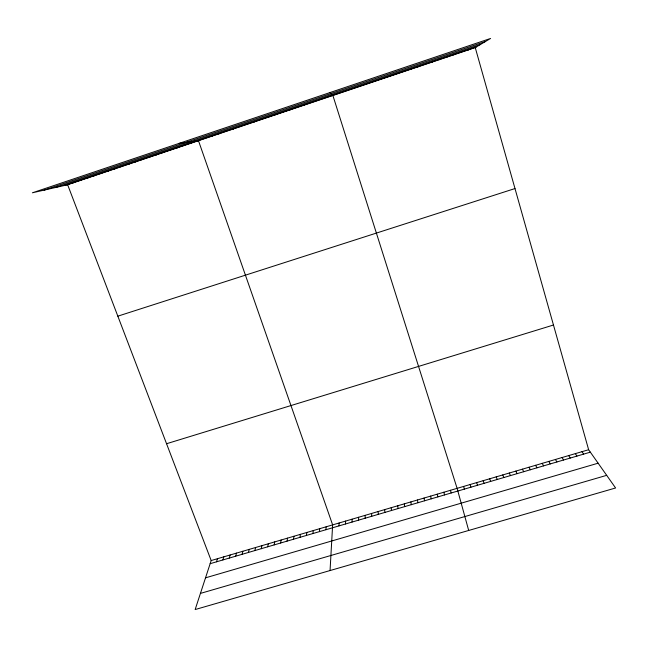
<?xml version="1.0" encoding="UTF-8"?>
<svg xmlns="http://www.w3.org/2000/svg" width="648" height="648" viewBox="0 0 648 648"><rect width="100%" height="100%" fill="white"/><g stroke="black" fill="none" stroke-linecap="round" stroke-linejoin="round"><path stroke-width="0.97" d="M352.058 522.061L352.083 519.178M345.522 523.973L345.595 521.089M338.993 525.893L339.106 522.993M330.059 570.548L332.635 524.888L198.482 140.713L178.97 143.419M325.952 529.716L326.163 526.792M319.448 531.627L319.707 528.687M312.952 533.531L313.259 530.582M306.464 535.434L306.812 532.47M299.984 537.33L300.38 534.357M293.512 539.233L293.957 536.244M287.056 541.129L287.542 538.132M280.6 543.016L281.127 540.011M274.153 544.911L274.728 541.89M267.713 546.799L268.337 543.769M261.282 548.686L261.954 545.64M254.867 550.565L255.579 547.511M248.451 552.452L249.213 549.383M242.044 554.332L242.846 551.254M235.653 556.203L236.496 553.117M229.262 558.074L230.153 554.98M222.88 559.945L223.819 556.843M216.513 561.816L217.493 558.697M67.635 184.737L211.175 560.552L195.153 609.549L615.6 487.985L588.635 449.728L475.243 47.596L490.585 38.451L32.4 192.796L67.635 184.737L475.243 47.596M410.686 69.32L411.124 68.915M417.814 66.914L418.316 66.501M424.958 64.517L425.517 64.079M432.111 62.111L432.726 61.649M439.271 59.697L439.952 59.219M446.448 57.283L447.177 56.789M453.632 54.869L454.418 54.351M460.825 52.448L461.676 51.913M468.026 50.026L468.933 49.467M44.096 190.123L485.474 41.496M55.283 187.564L480.597 44.404M65.407 185.247L476.207 47.02M117.839 316.167L514.99 188.552M166.552 443.726L553.473 325.021M211.175 560.552L588.635 449.728M210.146 563.687L590.352 452.158M205.521 577.838L598.128 463.19M200.435 593.406L606.69 475.34M72.26 182.947L74.439 182.453M79.121 180.638L81.251 180.16M85.99 178.322L88.071 177.868M92.867 176.005L94.9 175.568M99.76 173.688L101.736 173.267M106.661 171.372L108.581 170.967M113.57 169.047L115.441 168.658M120.488 166.714L122.31 166.35M127.421 164.381L129.187 164.033M134.355 162.049L136.072 161.717M141.304 159.708L142.965 159.392M148.262 157.367L149.874 157.075M155.228 155.026L156.784 154.742M162.211 152.677L163.709 152.418M169.201 150.328L170.643 150.085M176.199 147.971L177.593 147.744M183.206 145.614L184.542 145.403M190.22 143.249L191.508 143.062M204.29 138.518L205.465 138.364M211.337 136.145L212.463 136.015M218.392 133.772L219.461 133.658M225.464 131.39L226.476 131.293M232.543 129.009L233.499 128.936M239.63 126.627L240.538 126.563M246.726 124.238L247.577 124.197M253.838 121.848L254.632 121.824M260.958 119.451L261.695 119.443M268.086 117.053L268.766 117.069M275.222 114.647L275.854 114.68M282.374 112.242L282.949 112.298M289.535 109.836L290.053 109.909M296.703 107.422L297.165 107.511M303.88 105.008L304.285 105.114M330.026 92.534L332.886 95.491L457.107 488.341L468.69 530.461M581.977 451.68L583.645 454.127M575.335 453.632L576.947 456.095M568.693 455.585L570.256 458.055M562.059 457.529L563.574 460.015M555.433 459.473L556.907 461.975M548.824 461.416L550.241 463.928M542.214 463.352L543.583 465.88M535.621 465.288L536.941 467.832M529.027 467.224L530.299 469.776M522.45 469.16L523.673 471.72M515.881 471.088L517.047 473.664M509.312 473.016L510.438 475.6M502.759 474.935L503.836 477.536M496.214 476.863L497.243 479.471M489.677 478.783L490.658 481.407M483.149 480.695L484.072 483.335M476.628 482.614L477.503 485.263M470.108 484.526L470.942 487.183M463.604 486.437L464.389 489.11M450.482 490.285L451.17 492.99M443.864 492.229L444.504 494.942M437.254 494.173L437.846 496.895M430.645 496.109L431.195 498.847M424.051 498.045L424.553 500.799M417.466 499.981L417.92 502.743M410.889 501.908L411.294 504.687M404.32 503.844L404.676 506.623M397.767 505.764L398.066 508.567M391.214 507.692L391.473 510.494M384.669 509.612L384.88 512.43M378.132 511.531L378.302 514.358M371.612 513.443L371.725 516.286M365.091 515.363L365.164 518.214M358.587 517.274L358.603 520.142"/></g></svg>
